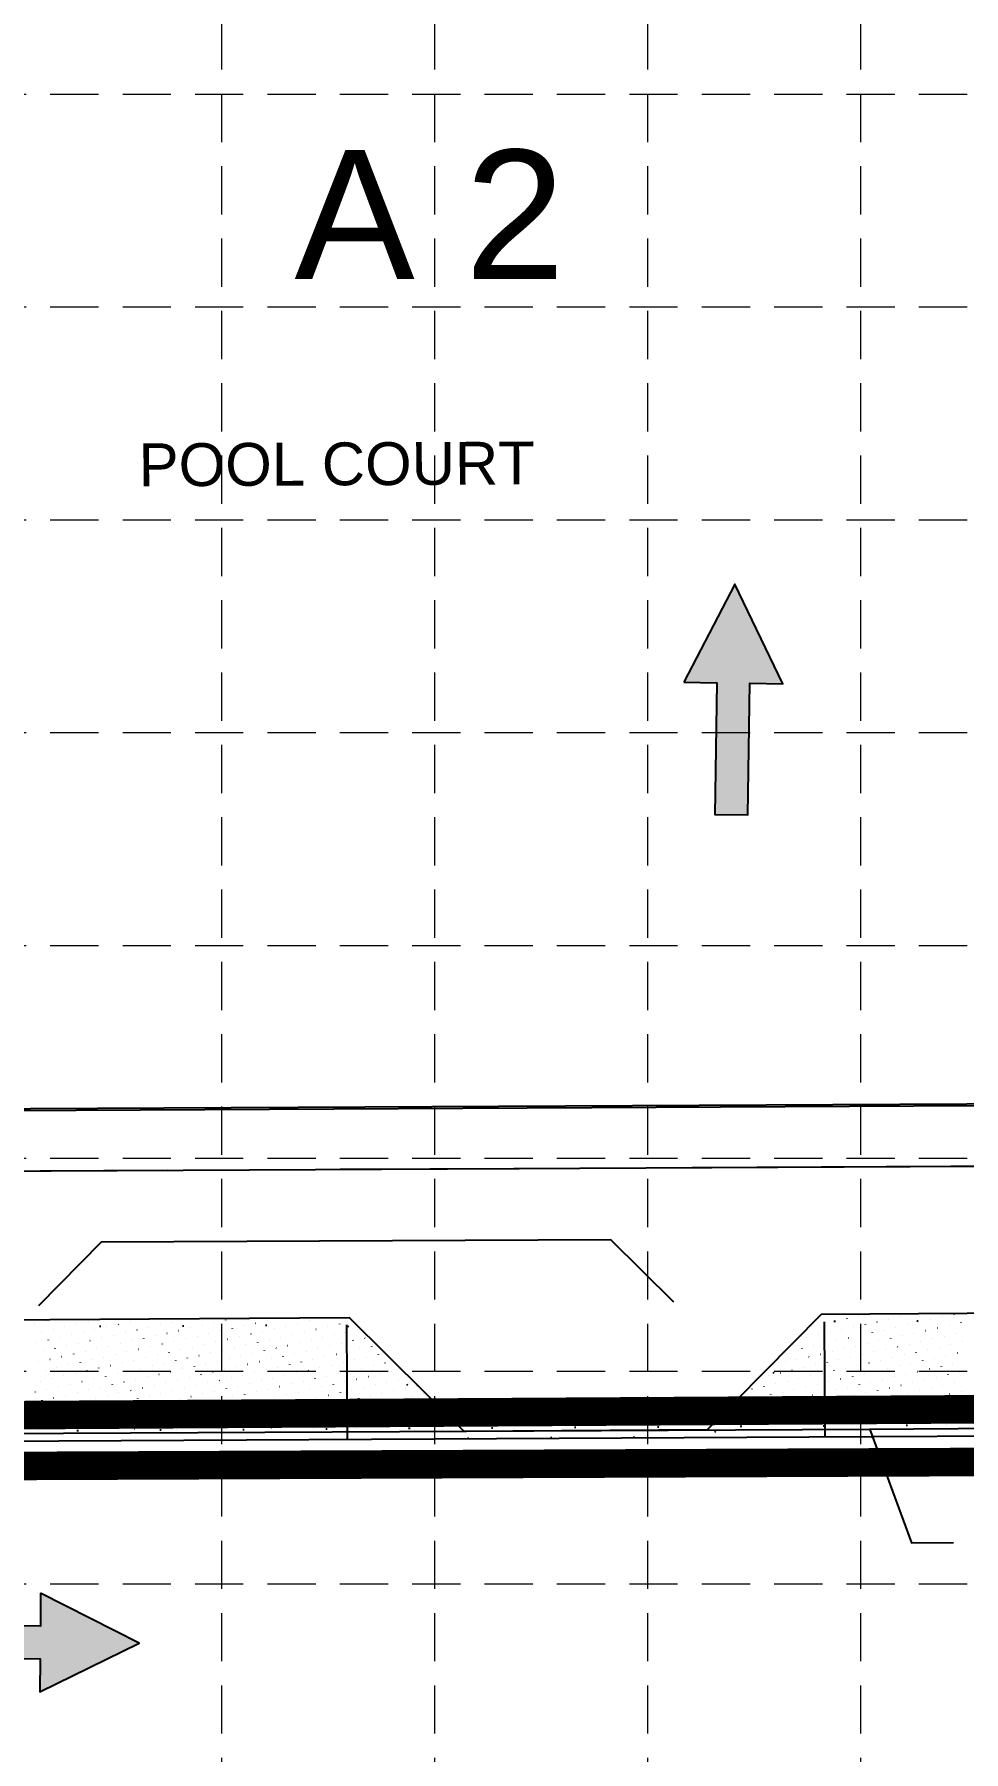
# Model space of a CAD drawing. Header units: feet. Extents: x 6046 to 7000, y 4530 to 5165.
# Drawn here: x 6718.4 to 6783.4, y 4780.6 to 4900.8 of the extents above; entities that cross this region are included whole.
import ezdxf

# ---------------------------------------------------------------- set-up
doc = ezdxf.new("R2010")
doc.units = ezdxf.units.FT
doc.header["$LTSCALE"] = 30
doc.header["$MEASUREMENT"] = 0
for name, pattern in [('DASH', [1, 0.5, -0.5]), ('DOTS', [0.1901, 0.0001, -0.19]), ('HIDDEN', [0.375, 0.25, -0.125]), ('LEADER_LINE', [2, 1, 1])]:
    doc.linetypes.add(name, pattern=pattern)
for name, color, linetype in [('1 FLOW ARROWS', 7, 'Continuous'), ('1 LIMITS OF DISTURBANCE', 1, 'DASH'), ('1STAIR', 1, 'Continuous'), ('20070516_TOPO', 1, 'Continuous'), ('GRID', 254, 'HIDDEN'), ('PROPOSED_CURB', 1, 'Continuous'), ('PROPOSED_SW', 1, 'Continuous'), ('SILT FENCE', 200, 'Continuous'), ('TOPO_MAP', 1, 'Continuous')]:
    doc.layers.add(name, color=color, linetype=linetype)
doc.styles.get("Standard").update_dxf_attribs({"font": 'ARIAL.TTF'})

# ---------------------------------------------------------------- blocks, each defined once
blk = doc.blocks.new('arrow')
blk.add_lwpolyline([(-67.00679329302966, -25.35842018353742), (-59.3270347441985, -25.41938721699262), (-59.57091179542658, -56.1384215279777), (-51.89114823905948, -56.19938584448118), (-51.64727869913713, -25.48035696739953), (-43.96752265407486, -25.54132400085473), (-55.30425519266737, -2.410587189246144), (-67.00678578172392, -25.35840795725562)], close=True)
at = {"color": 254}
for points in [[(-43.96751955730906, -25.54132267721434), (-67.00679354271597, -25.35841771446121), (-55.30425158724847, -2.410596210431322), (-67.00679354271597, -25.35841771446121)], [(-59.57090883123692, -56.13841801592571), (-51.89115083610795, -56.19938633684342), (-59.32703554756517, -25.41938603537892), (-51.64727755243712, -25.48035435629663)]]:
    blk.add_solid(points, dxfattribs=at)

msp = doc.modelspace()

# ---------------------------------------------------------------- linework, layer by layer
at = {"layer": '1 LIMITS OF DISTURBANCE', "ltscale": 0.4, "const_width": 2, "flags": 128}
msp.add_lwpolyline([(6101.167703726478, 4826.861992215197), (6119.466551161527, 5018.638898841248), (6096.138868633785, 5021.33484427322), (6098.286677177435, 5043.496593339501), (6122.310006804312, 5040.952337851828), (6122.384365229991, 5033.901212625695), (6129.795940512593, 5034.292762007542), (6283.720587648517, 5035.175537311063), (6725.260859944116, 5037.676641716148), (6917.798715733665, 5038.140409874421), (6937.026027714959, 5038.213770934881), (6946.048870021687, 5044.103816804984), (6948.989996403687, 5043.940517775536), (6944.621638742966, 5007.269937160116), (6924.922976411758, 4866.502869279039), (6920.125551146614, 4822.964880307773), (6913.674344319621, 4809.279252350098), (6897.416915072889, 4801.376135056101), (6112.118302652429, 4798.149080481058), (6103.895230181781, 4802.972932135841), (6099.857553779031, 4811.488506098983)], close=True, dxfattribs=at)
at = {"layer": '1STAIR', "color": 7, "linetype": 'Continuous', "flags": 128}
for points in [[(6673.258340145009, 4843.294652931138), (6673.287990605992, 4837.419730102907), (6679.287911792273, 4837.450011424766), (6679.318193114132, 4831.450090238486), (6685.318114300409, 4831.480371560345), (6685.34839562227, 4825.480450374065), (6802.303056127444, 4826.070715080492)], [(6685.224028125092, 4825.354821155148), (6802.428685346363, 4825.946347583314)], [(6727.691758310249, 4821.311872914293), (6687.638344067053, 4821.109725204253)], [(6752.29205971735, 4821.436029485953), (6739.776811922248, 4821.372865615152)], [(6796.051003572635, 4821.656878830789), (6764.377113329349, 4821.497022186813)], [(6763.095525477544, 4812.10627842979), (6758.689296824725, 4816.468254363787), (6723.056935831092, 4816.288419502906)], [(6718.686356780353, 4811.873500453792), (6723.056935831092, 4816.288419502906)]]:
    msp.add_lwpolyline(points, dxfattribs=at)
at = {"layer": '20070516_TOPO', "color": 7, "linetype": 'Continuous'}
for p, q in [((6776.802677779276, 4803.194561830913), (6697.695446766028, 4802.777013453937)), ((6839.732467290662, 4803.564191717071), (6776.802677779276, 4803.194561830913)), ((6776.946565232276, 4802.678761341453), (6697.754433553206, 4802.263659210818)), ((6839.811652418802, 4803.005793161652), (6776.946565232276, 4802.678761341453))]:
    msp.add_line(p, q, dxfattribs=at)
for p in [(6776.802677779276, 4803.194561830913), (6776.946565232276, 4802.678761341453)]:
    msp.add_point(p, dxfattribs=at)
at = {"layer": 'GRID', "color": 252, "linetype": 'HIDDEN', "lineweight": 0, "ltscale": 0.45}
for p, q in [((6731.47700516414, 5149.778232392902), (6731.47700516414, 4628.518713058065)), ((6746.368255164137, 5149.778232392902), (6746.368255164137, 4628.518713058065)), ((6761.259505164133, 5149.778232392902), (6761.259505164133, 4628.518713058065)), ((6776.15075516413, 5149.778232392902), (6776.15075516413, 4628.518713058065)), ((6061.370755164296, 4896.626982392962), (6984.628255164082, 4896.626982392962)), ((6061.370755164296, 4881.735732392965), (6984.628255164082, 4881.735732392965)), ((6061.370755164296, 4866.844482392969), (6984.628255164082, 4866.844482392969)), ((6061.370755164296, 4851.953232392972), (6984.628255164082, 4851.953232392972)), ((6061.370755164296, 4837.061982392976), (6984.628255164082, 4837.061982392976)), ((6061.370755164296, 4822.170732392979), (6984.628255164082, 4822.170732392979)), ((6061.370755164296, 4807.279482392983), (6984.628255164082, 4807.279482392983)), ((6061.370755164296, 4792.388232392986), (6984.628255164082, 4792.388232392986))]:
    msp.add_line(p, q, dxfattribs=at)
at = {"layer": 'PROPOSED_CURB', "color": 7, "linetype": 'Continuous', "flags": 128}
for points in [[(6895.454203467029, 4804.189547197953), (6869.966686226422, 4803.876360731929), (6861.815403699845, 4811.829751650814), (6773.405342633198, 4811.228580096204), (6765.427830060366, 4803.167634227598), (6748.447092307352, 4803.052696870962), (6740.411761359828, 4811.004230035738), (6673.998263613771, 4810.552630916754), (6666.068932116409, 4802.493315226138), (6652.273630142642, 4802.404725804833), (6644.29641532879, 4810.350664012841), (6605.265295575027, 4810.085259842124), (6600.273192873693, 4815.043193762423), (6579.920287279881, 4814.907645505571), (6567.130232647914, 4801.946087785275)], [(6718.39621543976, 4810.612727095373), (6718.399373726176, 4810.608850856614)], [(6719.21452273476, 4810.795752150898), (6719.217681021177, 4810.791875912139)], [(6720.50657299218, 4810.397341392632), (6720.509731278597, 4810.393465153874)], [(6721.32488028718, 4810.580366448157), (6721.328038573596, 4810.576490209399)], [(6722.14318758218, 4810.763391503682), (6722.146345868597, 4810.759515264924)], [(6723.4352378396, 4810.364980745418), (6723.438396126016, 4810.361104506659)], [(6724.2535451346, 4810.548005800942), (6724.256703421016, 4810.544129562184)], [(6725.0718524296, 4810.731030856467), (6725.075010716016, 4810.727154617708)], [(6726.36390268702, 4810.332620098202), (6726.367060973435, 4810.328743859443)], [(6727.182209982019, 4810.515645153727), (6727.185368268435, 4810.511768914968)], [(6728.000517277019, 4810.698670209251), (6728.003675563436, 4810.694793970493)], [(6728.81882457202, 4810.881695264777), (6728.821982858436, 4810.877819026018)], [(6730.11087482944, 4810.483284506511), (6730.114033115856, 4810.479408267753)], [(6730.92918212444, 4810.666309562037), (6730.932340410855, 4810.662433323278)], [(6731.747489419439, 4810.849334617561), (6731.750647705855, 4810.845458378803)], [(6733.039539676859, 4810.450923859296), (6733.042697963275, 4810.447047620537)], [(6733.857846971859, 4810.633948914821), (6733.861005258275, 4810.630072676062)], [(6734.676154266859, 4810.816973970346), (6734.679312553276, 4810.813097731587)], [(6735.968204524279, 4810.418563212081), (6735.971362810696, 4810.414686973321)], [(6736.786511819279, 4810.601588267606), (6736.789670105695, 4810.597712028846)], [(6737.604819114279, 4810.784613323131), (6737.607977400695, 4810.780737084371)], [(6738.423126409279, 4810.967638378655), (6738.426284695694, 4810.963762139896)], [(6738.896869371699, 4810.386202564865), (6738.900027658115, 4810.382326326107)], [(6739.715176666698, 4810.56922762039), (6739.718334953114, 4810.565351381631)], [(6740.207602784053, 4810.502830437143), (6740.26199997904, 4802.503018580283)], [(6740.533483961698, 4810.752252675915), (6740.536642248115, 4810.748376437155)], [(6772.748797283315, 4810.396285556545), (6772.751955569731, 4810.392409317787)], [(6773.567104578315, 4810.579310612069), (6773.570262864731, 4810.575434373312)], [(6773.615376586044, 4810.729996927816), (6773.669773781029, 4802.730185070954)], [(6774.385411873315, 4810.762335667595), (6774.388570159731, 4810.758459428836)], [(6775.203719168315, 4810.945360723119), (6775.206877454731, 4810.941484484361)], [(6775.677462130735, 4810.363924909329), (6775.680620417151, 4810.360048670571)], [(6776.022026463314, 4811.128385778644), (6776.02518474973, 4811.124509539885)], [(6776.495769425735, 4810.546949964854), (6776.49892771215, 4810.543073726096)], [(6777.314076720734, 4810.729975020379), (6777.31723500715, 4810.726098781621)], [(6778.132384015734, 4810.913000075904), (6778.13554230215, 4810.909123837146)], [(6778.606126978154, 4810.331564262115), (6778.60928526457, 4810.327688023355)], [(6778.950691310734, 4811.096025131429), (6778.953849597151, 4811.092148892671)], [(6779.424434273154, 4810.51458931764), (6779.42759255957, 4810.51071307888)], [(6780.242741568154, 4810.697614373164), (6780.245899854571, 4810.693738134405)], [(6781.061048863155, 4810.880639428688), (6781.06420714957, 4810.87676318993)], [(6781.879356158154, 4811.063664484214), (6781.88251444457, 4811.059788245455)], [(6782.353099120574, 4810.482228670424), (6782.35625740699, 4810.478352431664)], [(6782.697663453154, 4811.246689539738), (6782.70082173957, 4811.24281330098)], [(6783.171406415574, 4810.665253725949), (6783.17456470199, 4810.661377487189)], [(6718.5253940696, 4809.266830412268), (6718.528552356017, 4809.26295417351)], [(6718.869958402181, 4810.031291281583), (6718.873116688596, 4810.027415042825)], [(6719.343701364601, 4809.449855467793), (6719.346859651017, 4809.445979229034)], [(6719.68826569718, 4810.214316337107), (6719.691423983596, 4810.21044009835)], [(6720.1620086596, 4809.632880523318), (6720.165166946016, 4809.629004284559)], [(6720.9803159546, 4809.815905578842), (6720.983474241016, 4809.812029340084)], [(6721.45405891702, 4809.234469765052), (6721.457217203436, 4809.230593526294)], [(6721.7986232496, 4809.998930634368), (6721.801781536016, 4809.995054395609)], [(6722.27236621202, 4809.417494820578), (6722.275524498436, 4809.413618581819)], [(6722.6169305446, 4810.181955689892), (6722.620088831017, 4810.178079451134)], [(6723.090673507019, 4809.600519876102), (6723.093831793436, 4809.596643637344)], [(6723.90898080202, 4809.783544931628), (6723.912139088437, 4809.779668692869)], [(6724.382723764439, 4809.202109117838), (6724.385882050856, 4809.198232879078)], [(6724.727288097019, 4809.966569987152), (6724.730446383436, 4809.962693748394)], [(6725.20103105944, 4809.385134173363), (6725.204189345856, 4809.381257934603)], [(6725.54559539202, 4810.149595042677), (6725.548753678436, 4810.145718803918)], [(6726.019338354439, 4809.568159228887), (6726.022496640856, 4809.564282990128)], [(6726.83764564944, 4809.751184284412), (6726.840803935856, 4809.747308045653)], [(6727.31138861186, 4809.169748470622), (6727.314546898276, 4809.165872231863)], [(6727.655952944439, 4809.934209339937), (6727.659111230855, 4809.930333101178)], [(6728.12969590686, 4809.352773526147), (6728.132854193275, 4809.348897287387)], [(6728.474260239439, 4810.117234395461), (6728.477418525855, 4810.113358156703)], [(6728.948003201859, 4809.535798581672), (6728.951161488275, 4809.531922342912)], [(6729.29256753444, 4810.300259450987), (6729.295725820856, 4810.296383212228)], [(6729.76631049686, 4809.718823637197), (6729.769468783276, 4809.714947398437)], [(6730.240053459279, 4809.137387823406), (6730.243211745696, 4809.133511584648)], [(6730.584617791859, 4809.901848692722), (6730.587776078276, 4809.897972453962)], [(6731.058360754279, 4809.320412878931), (6731.061519040696, 4809.316536640173)], [(6731.40292508686, 4810.084873748247), (6731.406083373276, 4810.080997509487)], [(6731.876668049279, 4809.503437934456), (6731.879826335696, 4809.499561695698)], [(6732.221232381859, 4810.267898803771), (6732.224390668275, 4810.264022565012)], [(6732.69497534428, 4809.686462989981), (6732.698133630695, 4809.682586751223)], [(6733.513282639279, 4809.869488045506), (6733.516440925695, 4809.865611806747)], [(6733.987025601699, 4809.288052231715), (6733.990183888115, 4809.284175992957)], [(6734.331589934279, 4810.052513101031), (6734.334748220695, 4810.048636862272)], [(6734.805332896699, 4809.47107728724), (6734.808491183115, 4809.467201048483)], [(6735.149897229278, 4810.235538156556), (6735.153055515695, 4810.231661917796)], [(6735.623640191699, 4809.654102342765), (6735.626798478114, 4809.650226104007)], [(6736.441947486698, 4809.83712739829), (6736.445105773115, 4809.833251159532)], [(6736.915690449118, 4809.2556915845), (6736.918848735534, 4809.251815345741)], [(6737.260254781699, 4810.020152453815), (6737.263413068115, 4810.016276215057)], [(6737.733997744118, 4809.438716640025), (6737.737156030535, 4809.434840401267)], [(6738.078562076699, 4810.20317750934), (6738.081720363115, 4810.199301270581)], [(6738.552305039118, 4809.62174169555), (6738.555463325535, 4809.617865456791)], [(6739.370612334119, 4809.804766751075), (6739.373770620535, 4809.800890512317)], [(6739.844355296538, 4809.223330937285), (6739.847513582955, 4809.219454698527)], [(6740.188919629119, 4809.987791806599), (6740.192077915534, 4809.983915567841)], [(6740.662662591539, 4809.40635599281), (6740.665820877955, 4809.402479754051)], [(6741.007226924118, 4810.170816862124), (6741.010385210534, 4810.166940623366)], [(6741.480969886538, 4809.589381048334), (6741.484128172954, 4809.585504809576)], [(6772.404232950735, 4809.63182468723), (6772.40739123715, 4809.627948448471)], [(6773.222540245734, 4809.814849742756), (6773.225698532151, 4809.810973503996)], [(6773.696283208154, 4809.233413928965), (6773.69944149457, 4809.229537690206)], [(6774.040847540735, 4809.99787479828), (6774.044005827152, 4809.993998559521)], [(6774.514590503154, 4809.41643898449), (6774.517748789571, 4809.412562745731)], [(6774.859154835734, 4810.180899853805), (6774.862313122151, 4810.177023615046)], [(6775.332897798155, 4809.599464040015), (6775.336056084571, 4809.595587801256)], [(6776.151205093154, 4809.78248909554), (6776.154363379571, 4809.77861285678)], [(6776.624948055574, 4809.201053281749), (6776.628106341991, 4809.197177042991)], [(6776.969512388155, 4809.965514151065), (6776.972670674571, 4809.961637912305)], [(6777.443255350574, 4809.384078337274), (6777.446413636991, 4809.380202098515)], [(6777.787819683154, 4810.14853920659), (6777.79097796957, 4810.14466296783)], [(6778.261562645574, 4809.567103392799), (6778.26472093199, 4809.563227154041)], [(6779.079869940574, 4809.750128448324), (6779.08302822699, 4809.746252209565)], [(6779.553612902994, 4809.168692634534), (6779.55677118941, 4809.164816395775)], [(6779.898177235574, 4809.933153503849), (6779.901335521989, 4809.929277265091)], [(6780.371920197994, 4809.351717690059), (6780.37507848441, 4809.347841451301)], [(6780.716484530573, 4810.116178559374), (6780.71964281699, 4810.112302320615)], [(6781.190227492993, 4809.534742745584), (6781.19338577941, 4809.530866506825)], [(6781.534791825574, 4810.299203614899), (6781.537950111991, 4810.29532737614)], [(6782.008534787993, 4809.717767801108), (6782.01169307441, 4809.71389156235)], [(6782.482277750413, 4809.136331987318), (6782.48543603683, 4809.13245574856)], [(6782.826842082994, 4809.900792856633), (6782.83000036941, 4809.896916617875)], [(6783.300585045413, 4809.319357042844), (6783.30374333183, 4809.315480804085)], [(6718.65457269944, 4807.920933729163), (6718.657730985856, 4807.917057490405)], [(6718.99913703202, 4808.685394598479), (6719.002295318436, 4808.681518359719)], [(6719.47287999444, 4808.103958784688), (6719.476038280856, 4808.100082545929)], [(6719.81744432702, 4808.868419654003), (6719.820602613437, 4808.864543415244)], [(6720.29118728944, 4808.286983840213), (6720.294345575857, 4808.283107601455)], [(6720.635751622021, 4809.051444709528), (6720.638909908436, 4809.047568470769)], [(6721.10949458444, 4808.470008895738), (6721.112652870856, 4808.466132656979)], [(6721.92780187944, 4808.653033951263), (6721.930960165856, 4808.649157712503)], [(6722.40154484186, 4808.071598137472), (6722.404703128276, 4808.067721898714)], [(6722.74610917444, 4808.836059006788), (6722.749267460856, 4808.832182768028)], [(6723.21985213686, 4808.254623192997), (6723.223010423276, 4808.250746954239)], [(6723.564416469439, 4809.019084062313), (6723.567574755855, 4809.015207823553)], [(6724.03815943186, 4808.437648248522), (6724.041317718275, 4808.433772009764)], [(6724.856466726859, 4808.620673304047), (6724.859625013275, 4808.616797065289)], [(6725.330209689279, 4808.039237490258), (6725.333367975695, 4808.035361251499)], [(6725.674774021859, 4808.803698359572), (6725.677932308276, 4808.799822120814)], [(6726.148516984279, 4808.222262545782), (6726.151675270695, 4808.218386307024)], [(6726.493081316859, 4808.986723415097), (6726.496239603276, 4808.982847176338)], [(6726.966824279279, 4808.405287601307), (6726.969982565695, 4808.401411362548)], [(6727.785131574279, 4808.588312656831), (6727.788289860696, 4808.584436418074)], [(6728.258874536698, 4808.006876843042), (6728.262032823115, 4808.003000604283)], [(6728.60343886928, 4808.771337712356), (6728.606597155695, 4808.767461473598)], [(6729.077181831699, 4808.189901898567), (6729.080340118116, 4808.186025659808)], [(6729.421746164279, 4808.954362767881), (6729.424904450695, 4808.950486529123)], [(6729.895489126699, 4808.372926954091), (6729.898647413115, 4808.369050715333)], [(6730.713796421699, 4808.555952009617), (6730.716954708115, 4808.552075770858)], [(6731.187539384119, 4807.974516195827), (6731.190697670535, 4807.970639957068)], [(6731.532103716699, 4808.738977065141), (6731.535262003115, 4808.735100826383)], [(6732.005846679119, 4808.157541251351), (6732.009004965535, 4808.153665012593)], [(6732.350411011699, 4808.922002120667), (6732.353569298116, 4808.918125881908)], [(6732.824153974118, 4808.340566306877), (6732.827312260535, 4808.336690068118)], [(6733.168718306699, 4809.105027176191), (6733.171876593115, 4809.101150937433)], [(6733.642461269119, 4808.523591362401), (6733.645619555536, 4808.519715123643)], [(6734.116204231538, 4807.942155548611), (6734.119362517955, 4807.938279309852)], [(6734.460768564119, 4808.706616417925), (6734.463926850535, 4808.702740179167)], [(6734.934511526539, 4808.125180604135), (6734.937669812955, 4808.121304365377)], [(6735.279075859119, 4808.889641473451), (6735.282234145535, 4808.885765234692)], [(6735.752818821539, 4808.308205659661), (6735.755977107955, 4808.304329420902)], [(6736.097383154119, 4809.072666528975), (6736.100541440534, 4809.068790290217)], [(6736.571126116539, 4808.491230715185), (6736.574284402955, 4808.487354476427)], [(6737.389433411538, 4808.67425577071), (6737.392591697954, 4808.670379531952)], [(6737.863176373959, 4808.092819956921), (6737.866334660374, 4808.088943718161)], [(6738.207740706538, 4808.857280826235), (6738.210898992955, 4808.853404587477)], [(6738.681483668958, 4808.275845012446), (6738.684641955374, 4808.271968773686)], [(6739.026048001538, 4809.04030588176), (6739.029206287954, 4809.036429643002)], [(6739.499790963958, 4808.458870067971), (6739.502949250375, 4808.454993829211)], [(6740.318098258957, 4808.641895123495), (6740.321256545374, 4808.638018884736)], [(6740.791841221378, 4808.060459309705), (6740.794999507794, 4808.056583070947)], [(6741.136405553958, 4808.82492017902), (6741.139563840375, 4808.821043940261)], [(6741.610148516377, 4808.24348436523), (6741.613306802794, 4808.239608126471)], [(6741.954712848958, 4809.007945234544), (6741.957871135374, 4809.004068995786)], [(6742.428455811378, 4808.426509420755), (6742.431614097794, 4808.422633181995)], [(6771.241361323155, 4808.68433876239), (6771.244519609571, 4808.680462523632)], [(6771.715104285575, 4808.1029029486), (6771.718262571992, 4808.099026709842)], [(6772.059668618155, 4808.867363817915), (6772.062826904571, 4808.863487579157)], [(6772.533411580574, 4808.285928004125), (6772.536569866991, 4808.282051765366)], [(6772.877975913155, 4809.05038887344), (6772.881134199571, 4809.046512634681)], [(6773.351718875575, 4808.46895305965), (6773.354877161991, 4808.465076820891)], [(6774.170026170575, 4808.651978115175), (6774.17318445699, 4808.648101876416)], [(6774.643769132995, 4808.070542301385), (6774.646927419411, 4808.066666062627)], [(6774.988333465574, 4808.8350031707), (6774.99149175199, 4808.831126931941)], [(6775.462076427994, 4808.253567356909), (6775.46523471441, 4808.249691118152)], [(6775.806640760574, 4809.018028226224), (6775.809799046991, 4809.014151987466)], [(6776.280383722994, 4808.436592412435), (6776.28354200941, 4808.432716173676)], [(6777.098691017994, 4808.619617467959), (6777.10184930441, 4808.615741229201)], [(6777.572433980414, 4808.038181654169), (6777.57559226683, 4808.034305415411)], [(6777.916998312994, 4808.802642523484), (6777.920156599411, 4808.798766284725)], [(6778.390741275413, 4808.221206709694), (6778.39389956183, 4808.217330470936)], [(6778.735305607995, 4808.985667579009), (6778.73846389441, 4808.981791340251)], [(6779.209048570414, 4808.404231765219), (6779.212206856831, 4808.400355526461)], [(6780.027355865414, 4808.587256820744), (6780.03051415183, 4808.583380581986)], [(6780.501098827834, 4808.005821006955), (6780.50425711425, 4808.001944768195)], [(6780.845663160414, 4808.770281876269), (6780.84882144683, 4808.766405637511)], [(6781.319406122834, 4808.18884606248), (6781.32256440925, 4808.18496982372)], [(6781.663970455414, 4808.953306931794), (6781.667128741829, 4808.949430693036)], [(6782.137713417834, 4808.371871118004), (6782.14087170425, 4808.367994879245)], [(6782.956020712833, 4808.554896173529), (6782.959178999249, 4808.55101993477)], [(6719.12831566186, 4807.339497915373), (6719.131473948276, 4807.335621676615)], [(6719.60205862428, 4806.758062101583), (6719.605216910696, 4806.754185862825)], [(6719.94662295686, 4807.522522970898), (6719.949781243276, 4807.518646732139)], [(6720.42036591928, 4806.941087157108), (6720.423524205696, 4806.93721091835)], [(6720.764930251859, 4807.705548026423), (6720.768088538276, 4807.701671787665)], [(6721.23867321428, 4807.124112212633), (6721.241831500695, 4807.120235973875)], [(6721.58323754686, 4807.888573081947), (6721.586395833277, 4807.884696843189)], [(6722.056980509279, 4807.307137268158), (6722.060138795696, 4807.303261029399)], [(6722.530723471699, 4806.725701454368), (6722.533881758115, 4806.721825215609)], [(6722.87528780428, 4807.490162323682), (6722.878446090696, 4807.486286084924)], [(6723.349030766699, 4806.908726509892), (6723.352189053116, 4806.904850271134)], [(6723.693595099279, 4807.673187379208), (6723.696753385696, 4807.669311140449)], [(6724.167338061699, 4807.091751565418), (6724.170496348116, 4807.087875326659)], [(6724.51190239428, 4807.856212434732), (6724.515060680696, 4807.852336195974)], [(6724.9856453567, 4807.274776620942), (6724.988803643116, 4807.270900382184)], [(6725.8039526517, 4807.457801676468), (6725.807110938115, 4807.453925437709)], [(6726.27769561412, 4806.876365862678), (6726.280853900535, 4806.872489623918)], [(6726.622259946699, 4807.640826731992), (6726.625418233115, 4807.636950493234)], [(6727.096002909119, 4807.059390918203), (6727.099161195535, 4807.055514679443)], [(6727.440567241699, 4807.823851787517), (6727.443725528115, 4807.819975548759)], [(6727.914310204119, 4807.242415973727), (6727.917468490535, 4807.238539734968)], [(6728.732617499119, 4807.425441029252), (6728.735775785535, 4807.421564790493)], [(6729.206360461539, 4806.844005215462), (6729.209518747954, 4806.840128976703)], [(6729.550924794118, 4807.608466084777), (6729.554083080535, 4807.604589846018)], [(6730.024667756538, 4807.027030270987), (6730.027826042955, 4807.023154032227)], [(6730.369232089119, 4807.791491140301), (6730.372390375535, 4807.787614901543)], [(6730.842975051538, 4807.210055326512), (6730.846133337955, 4807.206179087752)], [(6731.661282346539, 4807.393080382037), (6731.664440632955, 4807.389204143277)], [(6732.135025308959, 4806.811644568246), (6732.138183595375, 4806.807768329488)], [(6732.479589641539, 4807.576105437562), (6732.482747927955, 4807.572229198802)], [(6732.953332603959, 4806.994669623771), (6732.956490890375, 4806.990793385013)], [(6733.297896936539, 4807.759130493087), (6733.301055222954, 4807.755254254327)], [(6733.771639898959, 4807.177694679296), (6733.774798185374, 4807.173818440538)], [(6734.589947193958, 4807.360719734821), (6734.593105480374, 4807.356843496062)], [(6735.063690156378, 4806.779283921031), (6735.066848442794, 4806.775407682272)], [(6735.408254488958, 4807.543744790346), (6735.411412775375, 4807.539868551587)], [(6735.881997451378, 4806.962308976556), (6735.885155737795, 4806.958432737797)], [(6736.226561783958, 4807.726769845871), (6736.229720070375, 4807.722893607111)], [(6736.700304746378, 4807.14533403208), (6736.703463032794, 4807.141457793322)], [(6737.044869078959, 4807.909794901396), (6737.048027365375, 4807.905918662636)], [(6737.518612041378, 4807.328359087605), (6737.521770327795, 4807.324482848847)], [(6737.992355003797, 4806.746923273815), (6737.995513290214, 4806.743047035057)], [(6738.336919336379, 4807.51138414313), (6738.340077622795, 4807.507507904371)], [(6738.810662298798, 4806.92994832934), (6738.813820585215, 4806.926072090581)], [(6739.155226631378, 4807.694409198655), (6739.158384917794, 4807.690532959897)], [(6739.628969593799, 4807.112973384865), (6739.632127880214, 4807.109097146107)], [(6739.973533926378, 4807.87743425418), (6739.976692212794, 4807.873558015421)], [(6740.447276888798, 4807.29599844039), (6740.450435175214, 4807.292122201631)], [(6741.265584183798, 4807.479023495915), (6741.268742470214, 4807.475147257157)], [(6741.739327146218, 4806.897587682125), (6741.742485432634, 4806.893711443367)], [(6742.083891478797, 4807.66204855144), (6742.087049765214, 4807.658172312681)], [(6742.557634441217, 4807.08061273765), (6742.560792727633, 4807.076736498891)], [(6742.902198773798, 4807.845073606964), (6742.905357060214, 4807.841197368206)], [(6743.375941736217, 4807.263637793174), (6743.379100022634, 4807.259761554416)], [(6769.733925362995, 4806.972391968236), (6769.737083649411, 4806.968515729477)], [(6770.078489695575, 4807.73685283755), (6770.08164798199, 4807.732976598792)], [(6770.552232657995, 4807.15541702376), (6770.555390944411, 4807.151540785002)], [(6770.896796990574, 4807.919877893075), (6770.899955276991, 4807.916001654317)], [(6771.370539952994, 4807.338442079285), (6771.37369823941, 4807.334565840527)], [(6771.844282915415, 4806.757006265496), (6771.84744120183, 4806.753130026736)], [(6772.188847247994, 4807.52146713481), (6772.192005534411, 4807.517590896052)], [(6772.662590210414, 4806.940031321021), (6772.66574849683, 4806.936155082261)], [(6773.007154542995, 4807.704492190335), (6773.010312829411, 4807.700615951577)], [(6773.480897505414, 4807.123056376546), (6773.484055791831, 4807.119180137786)], [(6773.825461837994, 4807.887517245859), (6773.828620124411, 4807.883641007102)], [(6774.299204800414, 4807.30608143207), (6774.302363086831, 4807.302205193311)], [(6774.772947762834, 4806.72464561828), (6774.77610604925, 4806.720769379521)], [(6775.117512095414, 4807.489106487596), (6775.120670381831, 4807.485230248836)], [(6775.591255057834, 4806.907670673805), (6775.594413344251, 4806.903794435046)], [(6775.935819390415, 4807.67213154312), (6775.93897767683, 4807.668255304361)], [(6776.409562352835, 4807.09069572933), (6776.41272063925, 4807.086819490571)], [(6776.754126685414, 4807.855156598645), (6776.75728497183, 4807.851280359886)], [(6777.227869647834, 4807.273720784855), (6777.23102793425, 4807.269844546096)], [(6778.046176942834, 4807.45674584038), (6778.04933522925, 4807.45286960162)], [(6778.519919905254, 4806.875310026589), (6778.52307819167, 4806.871433787831)], [(6778.864484237833, 4807.639770895905), (6778.86764252425, 4807.635894657145)], [(6779.338227200254, 4807.058335082114), (6779.341385486669, 4807.054458843355)], [(6779.682791532833, 4807.82279595143), (6779.68594981925, 4807.81891971267)], [(6780.156534495253, 4807.241360137639), (6780.15969278167, 4807.237483898881)], [(6780.974841790253, 4807.424385193164), (6780.97800007667, 4807.420508954405)], [(6781.448584752673, 4806.842949379374), (6781.45174303909, 4806.839073140615)], [(6781.793149085253, 4807.607410248689), (6781.79630737167, 4807.603534009931)], [(6782.266892047673, 4807.025974434899), (6782.270050334089, 4807.022098196141)], [(6782.611456380254, 4807.790435304214), (6782.61461466667, 4807.786559065455)], [(6783.085199342673, 4807.208999490424), (6783.08835762909, 4807.205123251665)], [(6718.439186996699, 4805.810576176744), (6718.442345283116, 4805.806699937984)], [(6718.78375132928, 4806.575037046058), (6718.786909615696, 4806.5711608073)], [(6719.2574942917, 4805.993601232269), (6719.260652578117, 4805.989724993509)], [(6720.0758015867, 4806.176626287794), (6720.078959873116, 4806.172750049034)], [(6720.54954454912, 4805.595190474003), (6720.552702835536, 4805.591314235245)], [(6720.8941088817, 4806.359651343319), (6720.897267168116, 4806.355775104559)], [(6721.367851844119, 4805.778215529528), (6721.371010130536, 4805.774339290769)], [(6721.7124161767, 4806.542676398843), (6721.715574463115, 4806.538800160084)], [(6722.18615913912, 4805.961240585053), (6722.189317425536, 4805.957364346295)], [(6723.004466434119, 4806.144265640578), (6723.007624720535, 4806.140389401819)], [(6723.47820939654, 4805.562829826787), (6723.481367682955, 4805.558953588029)], [(6723.822773729119, 4806.327290696103), (6723.825932015535, 4806.323414457343)], [(6724.296516691539, 4805.745854882312), (6724.299674977955, 4805.741978643554)], [(6724.641081024119, 4806.510315751628), (6724.644239310535, 4806.506439512868)], [(6725.114823986539, 4805.928879937837), (6725.117982272955, 4805.925003699079)], [(6725.459388319119, 4806.693340807153), (6725.462546605536, 4806.689464568393)], [(6725.933131281538, 4806.111904993362), (6725.936289567955, 4806.108028754604)], [(6726.406874243959, 4805.530469179572), (6726.410032530375, 4805.526592940814)], [(6726.751438576539, 4806.294930048887), (6726.754596862956, 4806.291053810129)], [(6727.225181538958, 4805.713494235098), (6727.228339825375, 4805.709617996339)], [(6727.569745871539, 4806.477955104412), (6727.572904157955, 4806.474078865654)], [(6728.043488833959, 4805.896519290622), (6728.046647120375, 4805.892643051864)], [(6728.388053166539, 4806.660980159937), (6728.391211452955, 4806.657103921178)], [(6728.861796128959, 4806.079544346147), (6728.864954415375, 4806.075668107388)], [(6729.680103423959, 4806.262569401671), (6729.683261710375, 4806.258693162914)], [(6730.153846386379, 4805.681133587882), (6730.157004672795, 4805.677257349123)], [(6730.498410718958, 4806.445594457196), (6730.501569005374, 4806.441718218438)], [(6730.972153681379, 4805.864158643406), (6730.975311967794, 4805.860282404648)], [(6731.316718013958, 4806.628619512721), (6731.319876300375, 4806.624743273963)], [(6731.790460976378, 4806.047183698931), (6731.793619262794, 4806.043307460173)], [(6732.608768271379, 4806.230208754456), (6732.611926557795, 4806.226332515698)], [(6733.082511233798, 4805.648772940666), (6733.085669520215, 4805.644896701908)], [(6733.427075566379, 4806.413233809981), (6733.430233852795, 4806.409357571222)], [(6733.900818528798, 4805.831797996191), (6733.903976815215, 4805.827921757433)], [(6734.245382861379, 4806.596258865506), (6734.248541147795, 4806.592382626748)], [(6734.719125823799, 4806.014823051716), (6734.722284110215, 4806.010946812958)], [(6735.537433118799, 4806.197848107241), (6735.540591405214, 4806.193971868483)], [(6736.011176081219, 4805.616412293452), (6736.014334367635, 4805.612536054692)], [(6736.355740413798, 4806.380873162765), (6736.358898700214, 4806.376996924007)], [(6736.829483376218, 4805.799437348976), (6736.832641662634, 4805.795561110217)], [(6737.174047708798, 4806.563898218291), (6737.177205995215, 4806.560021979532)], [(6737.647790671218, 4805.982462404501), (6737.650948957634, 4805.978586165742)], [(6738.466097966218, 4806.165487460025), (6738.469256252634, 4806.161611221267)], [(6738.939840928638, 4805.584051646236), (6738.942999215054, 4805.580175407476)], [(6739.284405261217, 4806.34851251555), (6739.287563547634, 4806.344636276792)], [(6739.758148223637, 4805.767076701761), (6739.761306510054, 4805.763200463001)], [(6740.102712556218, 4806.531537571075), (6740.105870842634, 4806.527661332317)], [(6740.576455518638, 4805.950101757286), (6740.579613805054, 4805.946225518526)], [(6740.921019851218, 4806.7145626266), (6740.924178137634, 4806.710686387842)], [(6741.394762813637, 4806.133126812811), (6741.397921100054, 4806.129250574051)], [(6741.868505776058, 4805.55169099902), (6741.871664062474, 4805.547814760261)], [(6742.213070108638, 4806.316151868336), (6742.216228395054, 4806.312275629576)], [(6742.686813071057, 4805.734716054545), (6742.689971357474, 4805.730839815787)], [(6743.031377403638, 4806.49917692386), (6743.034535690053, 4806.495300685101)], [(6743.505120366058, 4805.91774111007), (6743.508278652474, 4805.913864871311)], [(6743.849684698637, 4806.682201979384), (6743.852842985053, 4806.678325740626)], [(6744.323427661057, 4806.100766165595), (6744.326585947473, 4806.096889926836)], [(6744.797170623478, 4805.519330351804), (6744.800328909893, 4805.515454113046)], [(6745.141734956057, 4806.28379122112), (6745.144893242473, 4806.27991498236)], [(6745.615477918477, 4805.702355407329), (6745.618636204893, 4805.698479168571)], [(6768.571053735414, 4806.024906043396), (6768.574212021831, 4806.021029804638)], [(6769.389361030415, 4806.207931098921), (6769.392519316832, 4806.204054860162)], [(6769.863103992834, 4805.626495285131), (6769.866262279251, 4805.622619046372)], [(6770.207668325414, 4806.390956154446), (6770.210826611831, 4806.387079915687)], [(6770.681411287835, 4805.809520340656), (6770.684569574251, 4805.805644101897)], [(6771.025975620415, 4806.573981209971), (6771.029133906831, 4806.570104971212)], [(6771.499718582834, 4805.992545396181), (6771.502876869251, 4805.988669157422)], [(6772.318025877835, 4806.175570451705), (6772.321184164251, 4806.171694212946)], [(6772.791768840254, 4805.594134637915), (6772.794927126671, 4805.590258399156)], [(6773.136333172834, 4806.35859550723), (6773.13949145925, 4806.354719268472)], [(6773.610076135255, 4805.77715969344), (6773.61323442167, 4805.773283454682)], [(6773.954640467834, 4806.541620562755), (6773.95779875425, 4806.537744323996)], [(6774.428383430254, 4805.960184748965), (6774.43154171667, 4805.956308510206)], [(6775.246690725254, 4806.14320980449), (6775.24984901167, 4806.139333565731)], [(6775.720433687674, 4805.561773990699), (6775.72359197409, 4805.557897751942)], [(6776.064998020253, 4806.326234860015), (6776.06815630667, 4806.322358621256)], [(6776.538740982674, 4805.744799046225), (6776.54189926909, 4805.740922807467)], [(6776.883305315254, 4806.50925991554), (6776.886463601671, 4806.505383676781)], [(6777.357048277673, 4805.927824101749), (6777.36020656409, 4805.923947862992)], [(6777.701612610254, 4806.692284971065), (6777.70477089667, 4806.688408732306)], [(6778.175355572674, 4806.110849157275), (6778.17851385909, 4806.106972918516)], [(6778.649098535093, 4805.529413343485), (6778.65225682151, 4805.525537104726)], [(6778.993662867674, 4806.293874212799), (6778.99682115409, 4806.289997974041)], [(6779.467405830093, 4805.712438399009), (6779.47056411651, 4805.708562160251)], [(6779.811970162674, 4806.476899268324), (6779.81512844909, 4806.473023029565)], [(6780.285713125094, 4805.895463454534), (6780.28887141151, 4805.891587215776)], [(6780.630277457673, 4806.659924323849), (6780.633435744089, 4806.656048085091)], [(6781.104020420094, 4806.078488510059), (6781.107178706509, 4806.074612271301)], [(6781.922327715093, 4806.261513565584), (6781.925486001509, 4806.257637326826)], [(6782.396070677513, 4805.680077751795), (6782.399228963929, 4805.676201513035)], [(6782.740635010093, 4806.444538621109), (6782.743793296509, 4806.440662382351)], [(6783.214377972513, 4805.86310280732), (6783.217536258929, 4805.85922656856)], [(6718.56836562654, 4804.464679493639), (6718.571523912956, 4804.46080325488)], [(6718.91292995912, 4805.229140362953), (6718.916088245535, 4805.225264124195)], [(6719.38667292154, 4804.647704549163), (6719.389831207955, 4804.643828310405)], [(6719.731237254119, 4805.412165418478), (6719.734395540536, 4805.408289179719)], [(6720.204980216539, 4804.830729604688), (6720.208138502955, 4804.826853365929)], [(6721.023287511539, 4805.013754660213), (6721.026445797956, 4805.009878421455)], [(6721.497030473959, 4804.432318846423), (6721.500188760375, 4804.428442607665)], [(6721.841594806539, 4805.196779715738), (6721.844753092956, 4805.192903476979)], [(6722.315337768959, 4804.615343901948), (6722.318496055375, 4804.61146766319)], [(6722.65990210154, 4805.379804771263), (6722.663060387956, 4805.375928532505)], [(6723.133645063959, 4804.798368957473), (6723.136803350376, 4804.794492718715)], [(6723.95195235896, 4804.981394012998), (6723.955110645375, 4804.977517774239)], [(6724.425695321379, 4804.399958199208), (6724.428853607796, 4804.396081960449)], [(6724.770259653959, 4805.164419068522), (6724.773417940375, 4805.160542829764)], [(6725.244002616379, 4804.582983254732), (6725.247160902795, 4804.579107015974)], [(6725.588566948959, 4805.347444124048), (6725.591725235375, 4805.343567885289)], [(6726.062309911379, 4804.766008310258), (6726.065468197795, 4804.762132071499)], [(6726.880617206379, 4804.949033365782), (6726.883775492794, 4804.945157127024)], [(6727.354360168799, 4804.367597551993), (6727.357518455215, 4804.363721313233)], [(6727.698924501378, 4805.132058421308), (6727.702082787795, 4805.128182182549)], [(6728.172667463798, 4804.550622607518), (6728.175825750214, 4804.546746368758)], [(6728.517231796378, 4805.315083476832), (6728.520390082795, 4805.311207238074)], [(6728.990974758798, 4804.733647663043), (6728.994133045215, 4804.729771424283)], [(6729.335539091378, 4805.498108532357), (6729.338697377795, 4805.494232293599)], [(6729.809282053798, 4804.916672718567), (6729.812440340214, 4804.912796479808)], [(6730.283025016218, 4804.335236904777), (6730.286183302635, 4804.331360666018)], [(6730.627589348798, 4805.099697774092), (6730.630747635215, 4805.095821535333)], [(6731.101332311218, 4804.518261960302), (6731.104490597634, 4804.514385721543)], [(6731.445896643799, 4805.282722829616), (6731.449054930215, 4805.278846590858)], [(6731.919639606218, 4804.701287015827), (6731.922797892635, 4804.697410777067)], [(6732.264203938798, 4805.465747885141), (6732.267362225214, 4805.461871646383)], [(6732.737946901218, 4804.884312071352), (6732.741105187634, 4804.880435832592)], [(6733.556254196218, 4805.067337126877), (6733.559412482635, 4805.063460888117)], [(6734.029997158638, 4804.485901313086), (6734.033155445054, 4804.482025074328)], [(6734.374561491218, 4805.250362182402), (6734.377719777634, 4805.246485943642)], [(6734.848304453638, 4804.668926368611), (6734.851462740055, 4804.665050129852)], [(6735.192868786218, 4805.433387237927), (6735.196027072635, 4805.429510999167)], [(6735.666611748637, 4804.851951424136), (6735.669770035054, 4804.848075185378)], [(6736.484919043638, 4805.034976479661), (6736.488077330055, 4805.031100240902)], [(6736.958662006057, 4804.453540665871), (6736.961820292474, 4804.449664427112)], [(6737.303226338639, 4805.218001535186), (6737.306384625054, 4805.214125296427)], [(6737.776969301058, 4804.636565721396), (6737.780127587474, 4804.632689482637)], [(6738.121533633638, 4805.401026590711), (6738.124691920054, 4805.397150351951)], [(6738.595276596058, 4804.81959077692), (6738.598434882474, 4804.815714538162)], [(6739.413583891058, 4805.002615832445), (6739.416742177474, 4804.998739593687)], [(6739.887326853478, 4804.421180018655), (6739.890485139894, 4804.417303779897)], [(6740.231891186058, 4805.18564088797), (6740.235049472473, 4805.181764649211)], [(6740.705634148478, 4804.60420507418), (6740.708792434893, 4804.600328835421)], [(6741.050198481057, 4805.368665943495), (6741.053356767474, 4805.364789704737)], [(6741.523941443477, 4804.787230129705), (6741.527099729893, 4804.783353890947)], [(6742.342248738477, 4804.97025518523), (6742.345407024894, 4804.966378946471)], [(6742.815991700897, 4804.38881937144), (6742.819149987313, 4804.384943132682)], [(6743.160556033477, 4805.153280240755), (6743.163714319894, 4805.149404001997)], [(6743.634298995897, 4804.571844426965), (6743.637457282313, 4804.567968188207)], [(6743.978863328477, 4805.33630529628), (6743.982021614894, 4805.332429057521)], [(6744.452606290897, 4804.75486948249), (6744.455764577314, 4804.750993243732)], [(6745.270913585897, 4804.937894538014), (6745.274071872313, 4804.934018299256)], [(6745.744656548317, 4804.356458724224), (6745.747814834734, 4804.352582485466)], [(6746.089220880897, 4805.12091959354), (6746.092379167313, 4805.117043354781)], [(6746.562963843317, 4804.539483779749), (6746.566122129733, 4804.535607540991)], [(6767.408182107835, 4805.077420118556), (6767.411340394251, 4805.073543879798)], [(6767.881925070255, 4804.495984304766), (6767.885083356671, 4804.492108066008)], [(6768.226489402835, 4805.260445174081), (6768.229647689251, 4805.256568935322)], [(6768.700232365255, 4804.67900936029), (6768.703390651671, 4804.675133121533)], [(6769.044796697834, 4805.443470229606), (6769.04795498425, 4805.439593990847)], [(6769.518539660255, 4804.862034415816), (6769.52169794667, 4804.858158177058)], [(6770.336846955254, 4805.04505947134), (6770.34000524167, 4805.041183232583)], [(6770.810589917674, 4804.463623657551), (6770.81374820409, 4804.459747418792)], [(6771.155154250254, 4805.228084526866), (6771.158312536671, 4805.224208288108)], [(6771.628897212674, 4804.646648713077), (6771.63205549909, 4804.642772474317)], [(6771.973461545254, 4805.41110958239), (6771.976619831671, 4805.407233343632)], [(6772.447204507674, 4804.829673768601), (6772.45036279409, 4804.825797529842)], [(6773.265511802674, 4805.012698824125), (6773.268670089091, 4805.008822585367)], [(6773.739254765093, 4804.431263010336), (6773.74241305151, 4804.427386771576)], [(6774.083819097675, 4805.19572387965), (6774.08697738409, 4805.191847640892)], [(6774.557562060094, 4804.614288065861), (6774.560720346511, 4804.610411827101)], [(6774.902126392674, 4805.378748935175), (6774.90528467909, 4805.374872696417)], [(6775.375869355094, 4804.797313121386), (6775.37902764151, 4804.793436882626)], [(6776.194176650094, 4804.98033817691), (6776.19733493651, 4804.976461938151)], [(6776.667919612514, 4804.39890236312), (6776.67107789893, 4804.395026124361)], [(6777.012483945094, 4805.163363232436), (6777.015642231509, 4805.159486993676)], [(6777.486226907514, 4804.581927418645), (6777.48938519393, 4804.578051179886)], [(6777.830791240093, 4805.34638828796), (6777.83394952651, 4805.342512049201)], [(6778.304534202513, 4804.76495247417), (6778.307692488929, 4804.761076235411)], [(6779.122841497513, 4804.947977529695), (6779.12599978393, 4804.944101290936)], [(6779.596584459933, 4804.366541715905), (6779.599742746349, 4804.362665477146)], [(6779.941148792513, 4805.13100258522), (6779.944307078929, 4805.12712634646)], [(6780.414891754933, 4804.549566771429), (6780.418050041349, 4804.545690532671)], [(6780.759456087513, 4805.314027640745), (6780.76261437393, 4805.310151401985)], [(6781.233199049933, 4804.732591826954), (6781.236357336349, 4804.728715588195)], [(6781.577763382514, 4805.49705269627), (6781.580921668929, 4805.49317645751)], [(6782.051506344933, 4804.915616882479), (6782.05466463135, 4804.911740643721)], [(6782.525249307353, 4804.334181068689), (6782.52840759377, 4804.330304829931)], [(6782.869813639933, 4805.098641938004), (6782.872971926349, 4805.094765699245)], [(6783.343556602353, 4804.517206124214), (6783.346714888769, 4804.513329885455)], [(6718.697544256379, 4803.118782810534), (6718.700702542796, 4803.114906571775)], [(6719.042108588959, 4803.883243679849), (6719.045266875376, 4803.87936744109)], [(6719.515851551379, 4803.301807866059), (6719.519009837796, 4803.297931627299)], [(6719.86041588396, 4804.066268735373), (6719.863574170376, 4804.062392496615)], [(6720.33415884638, 4803.484832921584), (6720.337317132796, 4803.480956682824)], [(6720.678723178959, 4804.249293790898), (6720.681881465375, 4804.24541755214)], [(6721.15246614138, 4803.667857977109), (6721.155624427795, 4803.663981738349)], [(6721.970773436379, 4803.850883032634), (6721.973931722795, 4803.847006793874)], [(6722.444516398799, 4803.269447218843), (6722.447674685215, 4803.265570980085)], [(6722.789080731379, 4804.033908088159), (6722.792239017796, 4804.030031849399)], [(6723.262823693799, 4803.452472274368), (6723.265981980215, 4803.448596035609)], [(6723.607388026378, 4804.216933143683), (6723.610546312795, 4804.213056904924)], [(6724.081130988799, 4803.635497329893), (6724.084289275215, 4803.631621091135)], [(6724.899438283798, 4803.818522385418), (6724.902596570215, 4803.814646146659)], [(6725.373181246218, 4803.237086571628), (6725.376339532635, 4803.233210332869)], [(6725.717745578799, 4804.001547440943), (6725.720903865215, 4803.997671202183)], [(6726.191488541218, 4803.420111627152), (6726.194646827635, 4803.416235388394)], [(6726.536052873799, 4804.184572496468), (6726.539211160215, 4804.180696257708)], [(6727.009795836218, 4803.603136682677), (6727.012954122635, 4803.599260443919)], [(6727.828103131219, 4803.786161738202), (6727.831261417635, 4803.782285499444)], [(6728.301846093638, 4803.204725924412), (6728.305004380055, 4803.200849685654)], [(6728.646410426219, 4803.969186793727), (6728.649568712634, 4803.965310554969)], [(6729.120153388639, 4803.387750979937), (6729.123311675055, 4803.383874741179)], [(6729.464717721218, 4804.152211849252), (6729.467876007634, 4804.148335610494)], [(6729.938460683638, 4803.570776035462), (6729.941618970054, 4803.566899796703)], [(6730.756767978638, 4803.753801090987), (6730.759926265054, 4803.749924852228)], [(6731.230510941058, 4803.172365277196), (6731.233669227474, 4803.168489038439)], [(6731.575075273638, 4803.936826146512), (6731.578233560054, 4803.932949907753)], [(6732.048818236058, 4803.355390332722), (6732.051976522474, 4803.351514093963)], [(6732.393382568638, 4804.119851202036), (6732.396540855055, 4804.115974963278)], [(6732.867125531057, 4803.538415388246), (6732.870283817474, 4803.534539149488)], [(6733.211689863638, 4804.302876257561), (6733.214848150054, 4804.299000018802)], [(6733.685432826058, 4803.721440443771), (6733.688591112475, 4803.717564205012)], [(6734.503740121058, 4803.904465499296), (6734.506898407474, 4803.900589260538)], [(6734.977483083479, 4803.323029685506), (6734.980641369894, 4803.319153446748)], [(6735.322047416058, 4804.087490554821), (6735.325205702474, 4804.083614316062)], [(6735.795790378478, 4803.506054741031), (6735.798948664894, 4803.502178502273)], [(6736.140354711058, 4804.270515610346), (6736.143512997474, 4804.266639371588)], [(6736.614097673478, 4803.689079796556), (6736.617255959894, 4803.685203557798)], [(6737.432404968477, 4803.872104852081), (6737.435563254894, 4803.868228613323)], [(6737.906147930898, 4803.290669038292), (6737.909306217313, 4803.286792799532)], [(6738.250712263478, 4804.055129907605), (6738.253870549894, 4804.051253668847)], [(6738.724455225897, 4803.473694093816), (6738.727613512314, 4803.469817855057)], [(6739.069019558478, 4804.238154963131), (6739.072177844894, 4804.234278724372)], [(6739.542762520898, 4803.656719149341), (6739.545920807314, 4803.652842910582)], [(6740.361069815897, 4803.839744204865), (6740.364228102314, 4803.835867966107)], [(6740.834812778317, 4803.258308391076), (6740.837971064734, 4803.254432152316)], [(6741.179377110898, 4804.02276926039), (6741.182535397314, 4804.018893021632)], [(6741.653120073317, 4803.441333446601), (6741.656278359734, 4803.437457207841)], [(6741.997684405897, 4804.205794315915), (6742.000842692313, 4804.201918077157)], [(6742.471427368318, 4803.624358502126), (6742.474585654733, 4803.620482263366)], [(6743.289734663317, 4803.807383557651), (6743.292892949733, 4803.803507318891)], [(6744.108041958317, 4803.990408613176), (6744.111200244733, 4803.986532374416)], [(6744.581784920737, 4803.408972799385), (6744.584943207153, 4803.405096560627)], [(6744.926349253316, 4804.1734336687), (6744.929507539733, 4804.169557429941)], [(6745.400092215737, 4803.59199785491), (6745.403250502152, 4803.588121616151)], [(6746.218399510736, 4803.775022910435), (6746.221557797153, 4803.771146671676)], [(6747.036706805737, 4803.95804796596), (6747.039865092153, 4803.9541717272)], [(6747.510449768156, 4803.376612152169), (6747.513608054573, 4803.372735913411)], [(6766.719053442675, 4803.548498379927), (6766.72221172909, 4803.544622141168)], [(6767.063617775255, 4804.312959249241), (6767.066776061672, 4804.309083010483)], [(6767.537360737674, 4803.731523435452), (6767.540519024091, 4803.727647196692)], [(6768.355668032675, 4803.914548490977), (6768.358826319091, 4803.910672252217)], [(6769.173975327674, 4804.097573546501), (6769.177133614091, 4804.093697307742)], [(6769.647718290094, 4803.516137732711), (6769.650876576511, 4803.512261493952)], [(6769.992282622675, 4804.280598602027), (6769.995440909091, 4804.276722363267)], [(6770.466025585094, 4803.699162788236), (6770.469183871511, 4803.695286549477)], [(6771.284332880095, 4803.882187843761), (6771.28749116651, 4803.878311605002)], [(6772.102640175094, 4804.065212899286), (6772.10579846151, 4804.061336660527)], [(6772.576383137514, 4803.483777085496), (6772.57954142393, 4803.479900846737)], [(6772.920947470094, 4804.248237954811), (6772.92410575651, 4804.244361716052)], [(6773.394690432514, 4803.666802141021), (6773.39784871893, 4803.662925902262)], [(6774.212997727514, 4803.849827196545), (6774.21615601393, 4803.845950957786)], [(6775.031305022513, 4804.03285225207), (6775.03446330893, 4804.028976013312)], [(6775.505047984933, 4803.45141643828), (6775.50820627135, 4803.447540199522)], [(6775.849612317514, 4804.215877307595), (6775.85277060393, 4804.212001068836)], [(6776.323355279933, 4803.634441493805), (6776.32651356635, 4803.630565255046)], [(6777.141662574933, 4803.81746654933), (6777.14482086135, 4803.813590310571)], [(6777.959969869934, 4804.000491604855), (6777.96312815635, 4803.996615366096)], [(6778.778277164934, 4804.18351666038), (6778.781435451349, 4804.179640421621)], [(6779.252020127354, 4803.602080846589), (6779.255178413769, 4803.598204607832)], [(6780.070327422353, 4803.785105902115), (6780.073485708769, 4803.781229663356)], [(6780.888634717353, 4803.968130957639), (6780.891793003769, 4803.964254718881)], [(6781.706942012353, 4804.151156013164), (6781.710100298769, 4804.147279774405)], [(6782.180684974773, 4803.569720199373), (6782.183843261188, 4803.565843960616)], [(6782.998992269772, 4803.752745254899), (6783.002150556189, 4803.748869016141)]]:
    msp.add_lwpolyline(points, dxfattribs=at)
at = {"layer": 'PROPOSED_CURB', "color": 7, "linetype": 'DOTS', "flags": 128}
for points in [[(6869.765738614352, 4803.373853974061), (6861.613307011524, 4811.328366072662), (6773.615376586044, 4810.729996927816), (6765.637857606386, 4802.669044585375), (6748.242927249107, 4802.551303687236), (6740.207602784053, 4810.502830437143), (6674.209154964942, 4810.054053578509), (6666.280096725241, 4801.995015625017), (6652.068510386859, 4801.903319670395), (6644.091295573008, 4809.849257878408), (6605.060607038366, 4809.583856639898), (6600.068479193252, 4814.541819501948), (6580.130719541556, 4814.40903607435), (6568.024126259213, 4802.140104303487)], [(6895.454203467029, 4804.189547197953), (6116.040388648002, 4799.311057969806)]]:
    msp.add_lwpolyline(points, dxfattribs=at)
at = {"layer": 'PROPOSED_SW', "color": 7, "linetype": 'Continuous', "flags": 128}
for points in [[(6848.899091420696, 4831.923724018459), (6848.94956029046, 4821.923855374662), (6567.036586601641, 4820.501053769896), (6566.967155424926, 4834.25810143456), (6584.133596596778, 4834.344739660987), (6584.091539192474, 4842.677966073916)], [(6763.095525477544, 4812.106278429792), (6758.689296824726, 4816.468254363788), (6723.056935831094, 4816.288419502909), (6718.686356780355, 4811.873500453795)]]:
    msp.add_lwpolyline(points, dxfattribs=at)
at = {"layer": 'SILT FENCE', "const_width": 2, "flags": 128}
msp.add_lwpolyline([(6121.850991002213, 5030.724826775914), (6121.106316139559, 5014.099477611305), (6102.85346304556, 4815.962204519008, 0.4818496008973249), (6117.133688014261, 4800.490172242628), (6896.598908062523, 4805.295009587395, 0.3470653068563869), (6918.529617412927, 4828.843823337082), (6946.206348791569, 5041.435469632917)], format="xyb", dxfattribs=at)
at = {"layer": 'TOPO_MAP', "color": 35, "linetype": 'LEADER_LINE', "flags": 128}
msp.add_lwpolyline([(6776.802677779276, 4803.194561830913), (6779.739652758725, 4795.253103043493), (6782.664605596374, 4795.269694303163)], dxfattribs=at)

# ---------------------------------------------------------------- block references
at = {"layer": '1 FLOW ARROWS', "zscale": 0.3}
for p, xscale, yscale, rotation in [((6783.971359371705, 4862.928701834231), 0.2999999999992555, 0.2999999999992582, 359.5624868160492), ((6726.425810417294, 4771.635479141257), 0.2999999999992724, 0.2999999999992724, 270)]:
    msp.add_blockref('arrow', p, dxfattribs=dict(at, xscale=xscale, yscale=yscale, rotation=rotation))

# ---------------------------------------------------------------- texts
at = {"insert": (6746.034706113928, 4892.724595679756), "char_height": 9.024999999999892, "width": 43.71093212142173, "attachment_point": 2}
msp.add_mtext('A 2', dxfattribs=at)
at = {"layer": 'PROPOSED_CURB', "color": 7, "linetype": 'Continuous'}
msp.add_text('POOL COURT', height=3, rotation=0.2891687011717536, dxfattribs=at).set_placement((6725.68120494613, 4869.18256587963))

doc.saveas('drawing.dxf')
